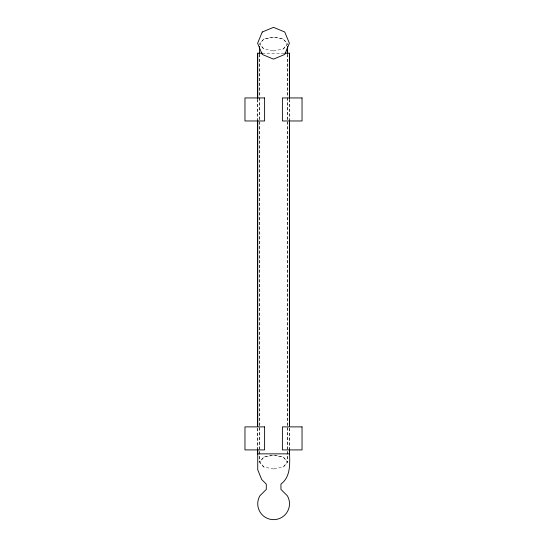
<?xml version="1.0" encoding="UTF-8"?>
<svg xmlns="http://www.w3.org/2000/svg" width="547" height="547" viewBox="0 0 547 547"><rect width="100%" height="100%" fill="white"/><g stroke="black" fill="none" stroke-linecap="round" stroke-linejoin="round"><path stroke-width="0.41" stroke-dasharray="2.73 2.05" d="M283.243 48.922L287.319 44.006L283.243 39.09L273.411 37.052L263.586 39.09L259.51 44.006L263.586 48.922L273.705 50.96M273.705 469.011L263.586 466.974L259.51 462.058L263.586 457.142L273.411 455.104L283.243 457.142L287.319 462.058L283.243 466.974M263.873 466.974L259.804 462.058L263.873 457.142L273.705 455.104L283.537 457.142L287.606 462.058L283.537 466.974L273.411 469.011M273.411 50.96L283.537 48.922L287.606 44.006L283.537 39.09L273.705 37.052L263.873 39.09L259.804 44.006L263.873 48.922M262.266 53.203L284.857 53.203M289.507 99.335L289.507 119.841M289.507 428.233L289.507 449.586M289.39 99.335L289.39 119.841M289.39 428.233L289.39 449.586M287.606 54.242L287.606 96.901M287.606 97.756L287.606 462.058M287.319 54.242L287.319 96.901M287.319 97.756L287.319 462.058M259.804 54.242L259.804 96.901M259.804 97.756L259.804 462.058M259.51 54.242L259.51 96.901M259.51 97.756L259.51 462.058M257.733 99.335L257.733 119.841M257.733 428.233L257.733 449.586M257.61 99.335L257.61 119.841M257.61 428.233L257.61 449.586"/><path stroke-width="0.82" d="M289.507 449.586C289.513 461.483 291.756 475.972 280.946 484.109L280.946 489.401L287.38 495.814A15.89 15.89 0 0 1 273.623 519.65A15.89 15.89 0 0 1 259.859 495.814L266.293 489.401L266.293 484.109L261.692 479.528L257.733 469.75L257.733 449.586M262.382 53.203L257.61 53.203L257.61 98.481M284.857 53.203L289.507 53.203L289.507 98.481M257.733 453.86L289.507 453.86M289.507 120.696L289.507 426.523M289.39 53.203L289.39 98.481M289.39 120.696L289.39 426.523M289.39 449.586L289.39 453.86M287.606 46.563L287.606 53.387M287.319 48.273L287.319 53.387M259.51 46.563L259.51 53.387M257.733 53.203L257.733 98.481M257.733 120.696L257.733 426.523M257.61 120.696L257.61 426.523M257.61 449.586L257.61 453.86M262.266 32.006L257.61 43.24L262.266 54.474L273.5 59.124L284.734 54.474L289.39 43.24L284.734 32.006L273.5 27.35L262.266 32.006M264.611 97.94L244.967 97.94L244.967 120.969L264.611 120.969L264.611 97.94M302.033 97.94L282.389 97.94L282.389 120.969L302.033 120.969L302.033 97.94M264.611 426.886L244.967 426.886L244.967 449.914L264.611 449.914L264.611 426.886M302.033 426.886L282.389 426.886L282.389 449.914L302.033 449.914L302.033 426.886"/></g></svg>
